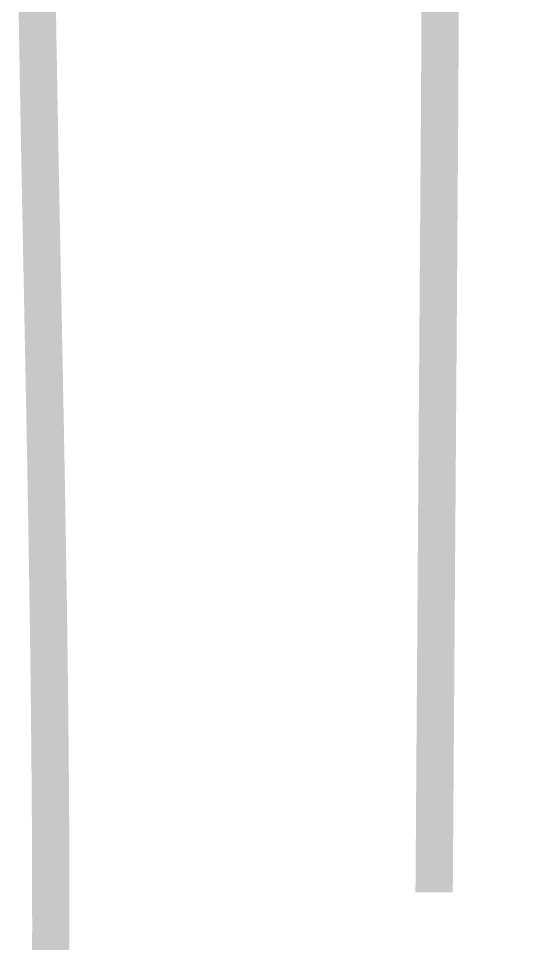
# Model space of a CAD drawing. Header units: inches. Extents: x -300 to 516, y -297 to 231.
# Drawn here: x -23.407 to -21.696, y -166.232 to -163.136 of the extents above; entities that cross this region are included whole.
import ezdxf

# ---------------------------------------------------------------- set-up
doc = ezdxf.new("R2010")
doc.units = ezdxf.units.IN
doc.header["$LTSCALE"] = 24
doc.header["$MEASUREMENT"] = 0
doc.layers.add('EXTERIOR ELEC EQUIP', color=190, linetype='Continuous')

msp = doc.modelspace()

# ---------------------------------------------------------------- linework, layer by layer
at = {"layer": 'EXTERIOR ELEC EQUIP', "const_width": 0.125}
msp.add_lwpolyline([(-21.75863, -156.88459), (-21.77358, -157.04037), (-21.81952, -157.57367), (-21.86105, -158.11872), (-21.89772, -158.67377), (-21.92911, -159.23704), (-21.95476, -159.80678), (-21.97424, -160.38121), (-21.9871, -160.95859), (-21.99342, -161.53848), (-21.99533, -162.12587), (-21.99548, -162.72707), (-21.99651, -163.3484), (-22.01559, -166.06071)], dxfattribs=at)
at = {"layer": 'EXTERIOR ELEC EQUIP', "color": 60, "const_width": 0.125}
msp.add_lwpolyline([(-23.29928, -166.29465), (-23.29928, -166.29304), (-23.29927, -166.29143), (-23.29927, -166.28982), (-23.29926, -166.28821), (-23.29926, -166.2866), (-23.29926, -166.28499), (-23.29925, -166.28338), (-23.29925, -166.28177), (-23.29925, -166.28016), (-23.29924, -166.27856), (-23.29924, -166.27695), (-23.29924, -166.27534), (-23.29924, -166.27373), (-23.29923, -166.27212), (-23.29923, -166.27051), (-23.29923, -166.2689), (-23.29922, -166.26729), (-23.29922, -166.26569), (-23.29922, -166.26408), (-23.29922, -166.26247), (-23.29921, -166.26086), (-23.29921, -166.25925), (-23.29921, -166.25764), (-23.29921, -166.25604), (-23.2992, -166.25443), (-23.2992, -166.25282), (-23.2992, -166.25121), (-23.2992, -166.2496), (-23.29919, -166.24799), (-23.29919, -166.24639), (-23.29919, -166.24478), (-23.29919, -166.24317), (-23.29918, -166.24156), (-23.29918, -166.23995), (-23.29918, -166.23835), (-23.29918, -166.23674), (-23.29918, -166.23513), (-23.29917, -166.23352), (-23.29917, -166.23192), (-23.29917, -166.23031), (-23.29917, -166.2287), (-23.29917, -166.22709), (-23.29917, -166.22549), (-23.29916, -166.22388), (-23.29916, -166.22227), (-23.29916, -166.22066), (-23.29916, -166.21906), (-23.29916, -166.21745), (-23.29916, -166.21584), (-23.29916, -166.21423), (-23.29916, -166.21263), (-23.29915, -166.21102), (-23.29915, -166.20941), (-23.29915, -166.20781), (-23.29915, -166.2062), (-23.29915, -166.20459), (-23.29915, -166.20298), (-23.29915, -166.20138), (-23.29915, -166.19977), (-23.29915, -166.19816), (-23.29915, -166.19656), (-23.29914, -166.19495), (-23.29914, -166.19334), (-23.29914, -166.19174), (-23.29914, -166.19013), (-23.29914, -166.18852), (-23.29914, -166.18692), (-23.29914, -166.18531), (-23.29914, -166.1837), (-23.29914, -166.1821), (-23.29914, -166.18049), (-23.29914, -166.17888), (-23.29914, -166.17728), (-23.29914, -166.17567), (-23.29914, -166.17407), (-23.29914, -166.17246), (-23.29914, -166.17085), (-23.29914, -166.16925), (-23.29914, -166.16764), (-23.29914, -166.16603), (-23.29914, -166.16443), (-23.29914, -166.16282), (-23.29914, -166.16122), (-23.29914, -166.15961), (-23.29914, -166.158), (-23.29914, -166.1564), (-23.29914, -166.15479), (-23.29914, -166.15319), (-23.29914, -166.15158), (-23.29914, -166.14998), (-23.29914, -166.14837), (-23.29914, -166.14676), (-23.29915, -166.14516), (-23.29915, -166.14355), (-23.29915, -166.14195), (-23.29915, -166.14034), (-23.29915, -166.13874), (-23.29915, -166.13713), (-23.29915, -166.13553), (-23.29915, -166.13392), (-23.29915, -166.13232), (-23.29915, -166.13071), (-23.29916, -166.12911), (-23.29916, -166.1275), (-23.29916, -166.1259), (-23.29916, -166.12429), (-23.29916, -166.12269), (-23.29916, -166.12108), (-23.29916, -166.11948), (-23.29916, -166.11787), (-23.29917, -166.11627), (-23.29917, -166.11466), (-23.29917, -166.11306), (-23.29917, -166.11145), (-23.29917, -166.10985), (-23.29917, -166.10824), (-23.29918, -166.10664), (-23.29918, -166.10503), (-23.29918, -166.10343), (-23.29918, -166.10182), (-23.29918, -166.10022), (-23.29919, -166.09862), (-23.29919, -166.09701), (-23.29919, -166.09541), (-23.29919, -166.0938), (-23.29919, -166.0922), (-23.2992, -166.09059), (-23.2992, -166.08899), (-23.2992, -166.08739), (-23.2992, -166.08578), (-23.29921, -166.08418), (-23.29921, -166.08257), (-23.29921, -166.08097), (-23.29921, -166.07937), (-23.29922, -166.07776), (-23.29922, -166.07616), (-23.29922, -166.07455), (-23.29922, -166.07295), (-23.29923, -166.07135), (-23.29923, -166.06974), (-23.29923, -166.06814), (-23.29924, -166.06654), (-23.29924, -166.06493), (-23.29924, -166.06333), (-23.29925, -166.06172), (-23.29925, -166.06012), (-23.29925, -166.05852), (-23.29925, -166.05691), (-23.29926, -166.05531), (-23.29926, -166.05371), (-23.29926, -166.0521), (-23.29927, -166.0505), (-23.29927, -166.0489), (-23.29927, -166.04729), (-23.29928, -166.04569), (-23.29928, -166.04409), (-23.29929, -166.04249), (-23.29929, -166.04088), (-23.29929, -166.03928), (-23.2993, -166.03768), (-23.2993, -166.03607), (-23.2993, -166.03447), (-23.29931, -166.03287), (-23.29931, -166.03127), (-23.29932, -166.02966), (-23.29932, -166.02806), (-23.29932, -166.02646), (-23.29933, -166.02485), (-23.29933, -166.02325), (-23.29934, -166.02165), (-23.29934, -166.02005), (-23.29934, -166.01844), (-23.29935, -166.01684), (-23.29935, -166.01524), (-23.29936, -166.01364), (-23.29936, -166.01203), (-23.29937, -166.01043), (-23.29937, -166.00883), (-23.29938, -166.00723), (-23.29938, -166.00563), (-23.29938, -166.00402), (-23.29939, -166.00242), (-23.29939, -166.00082), (-23.2994, -165.99922), (-23.2994, -165.99762), (-23.29941, -165.99601), (-23.29941, -165.99441), (-23.29942, -165.99281), (-23.29942, -165.99121), (-23.29943, -165.98961), (-23.29943, -165.988), (-23.29944, -165.9864), (-23.29944, -165.9848), (-23.29945, -165.9832), (-23.29945, -165.9816), (-23.29946, -165.98), (-23.29946, -165.9784), (-23.29947, -165.97679), (-23.29947, -165.97519), (-23.29948, -165.97359), (-23.29949, -165.97199), (-23.29949, -165.97039), (-23.2995, -165.96879), (-23.2995, -165.96719), (-23.29951, -165.96558), (-23.29951, -165.96398), (-23.29952, -165.96238), (-23.29953, -165.96078), (-23.29953, -165.95918), (-23.29954, -165.95758), (-23.29954, -165.95598), (-23.29955, -165.95438), (-23.29955, -165.95278), (-23.29956, -165.95118), (-23.29957, -165.94957), (-23.29957, -165.94797), (-23.29958, -165.94637), (-23.29959, -165.94477), (-23.29959, -165.94317), (-23.2996, -165.94157), (-23.2996, -165.93997), (-23.29961, -165.93837), (-23.29962, -165.93677), (-23.29962, -165.93517), (-23.29963, -165.93357), (-23.29964, -165.93197), (-23.29964, -165.93037), (-23.29965, -165.92877), (-23.29966, -165.92717), (-23.29966, -165.92557), (-23.29967, -165.92397), (-23.29968, -165.92237), (-23.29968, -165.92077), (-23.29969, -165.91917), (-23.2997, -165.91757), (-23.2997, -165.91597), (-23.29971, -165.91437), (-23.29972, -165.91277), (-23.29972, -165.91117), (-23.29973, -165.90957), (-23.29974, -165.90797), (-23.29975, -165.90637), (-23.29975, -165.90477), (-23.29976, -165.90317), (-23.29977, -165.90157), (-23.29977, -165.89997), (-23.29978, -165.89837), (-23.29979, -165.89677), (-23.2998, -165.89517), (-23.2998, -165.89357), (-23.29981, -165.89197), (-23.29982, -165.89037), (-23.29983, -165.88877), (-23.29983, -165.88717), (-23.29984, -165.88557), (-23.29985, -165.88397), (-23.29986, -165.88237), (-23.29987, -165.88077), (-23.29987, -165.87917), (-23.29988, -165.87758), (-23.29989, -165.87598), (-23.2999, -165.87438), (-23.29991, -165.87278), (-23.29991, -165.87118), (-23.29992, -165.86958), (-23.29993, -165.86798), (-23.29994, -165.86638), (-23.29995, -165.86478), (-23.29995, -165.86319), (-23.29996, -165.86159), (-23.29997, -165.85999), (-23.29998, -165.85839), (-23.29999, -165.85679), (-23.3, -165.85519), (-23.3, -165.85359), (-23.30001, -165.85199), (-23.30002, -165.8504), (-23.30003, -165.8488), (-23.30004, -165.8472), (-23.30005, -165.8456), (-23.30006, -165.844), (-23.30007, -165.8424), (-23.30007, -165.84081), (-23.30008, -165.83921), (-23.30009, -165.83761), (-23.3001, -165.83601), (-23.30011, -165.83441), (-23.30012, -165.83281), (-23.30013, -165.83122), (-23.30014, -165.82962), (-23.30015, -165.82802), (-23.30015, -165.82642), (-23.30016, -165.82482), (-23.30017, -165.82323), (-23.30018, -165.82163), (-23.30019, -165.82003), (-23.3002, -165.81843), (-23.30021, -165.81684), (-23.30022, -165.81524), (-23.30023, -165.81364), (-23.30024, -165.81204), (-23.30025, -165.81045), (-23.30026, -165.80885), (-23.30027, -165.80725), (-23.30028, -165.80565), (-23.30029, -165.80406), (-23.3003, -165.80246), (-23.30031, -165.80086), (-23.30032, -165.79926), (-23.30033, -165.79767), (-23.30034, -165.79607), (-23.30035, -165.79447), (-23.30036, -165.79287), (-23.30037, -165.79128), (-23.30038, -165.78968), (-23.30039, -165.78808), (-23.3004, -165.78649), (-23.30041, -165.78489), (-23.30042, -165.78329), (-23.30043, -165.78169), (-23.30044, -165.7801), (-23.30045, -165.7785), (-23.30046, -165.7769), (-23.30047, -165.77531), (-23.30048, -165.77371), (-23.30049, -165.77211), (-23.3005, -165.77052), (-23.30051, -165.76892), (-23.30052, -165.76732), (-23.30053, -165.76573), (-23.30054, -165.76413), (-23.30055, -165.76253), (-23.30056, -165.76094), (-23.30057, -165.75934), (-23.30058, -165.75775), (-23.3006, -165.75615), (-23.30061, -165.75455), (-23.30062, -165.75296), (-23.30063, -165.75136), (-23.30064, -165.74976), (-23.30065, -165.74817), (-23.30066, -165.74657), (-23.30067, -165.74498), (-23.30068, -165.74338), (-23.30069, -165.74178), (-23.30071, -165.74019), (-23.30072, -165.73859), (-23.30073, -165.737), (-23.30074, -165.7354), (-23.30075, -165.7338), (-23.30076, -165.73221), (-23.30077, -165.73061), (-23.30079, -165.72902), (-23.3008, -165.72742), (-23.30081, -165.72582), (-23.30082, -165.72423), (-23.30083, -165.72263), (-23.30084, -165.72104), (-23.30086, -165.71944), (-23.30087, -165.71785), (-23.30088, -165.71625), (-23.30089, -165.71466), (-23.3009, -165.71306), (-23.30091, -165.71147), (-23.30093, -165.70987), (-23.30094, -165.70828), (-23.30095, -165.70668), (-23.30096, -165.70508), (-23.30097, -165.70349), (-23.30099, -165.70189), (-23.301, -165.7003), (-23.30101, -165.6987), (-23.30102, -165.69711), (-23.30103, -165.69551), (-23.30105, -165.69392), (-23.30106, -165.69232), (-23.30107, -165.69073), (-23.30108, -165.68913), (-23.3011, -165.68754), (-23.30111, -165.68594), (-23.30112, -165.68435), (-23.30113, -165.68276), (-23.30115, -165.68116), (-23.30116, -165.67957), (-23.30117, -165.67797), (-23.30118, -165.67638), (-23.3012, -165.67478), (-23.30121, -165.67319), (-23.30122, -165.67159), (-23.30124, -165.67), (-23.30125, -165.6684), (-23.30126, -165.66681), (-23.30127, -165.66522), (-23.30129, -165.66362), (-23.3013, -165.66203), (-23.30131, -165.66043), (-23.30133, -165.65884), (-23.30134, -165.65725), (-23.30135, -165.65565), (-23.30137, -165.65406), (-23.30138, -165.65246), (-23.30139, -165.65087), (-23.3014, -165.64927), (-23.30142, -165.64768), (-23.30143, -165.64609), (-23.30144, -165.64449), (-23.30146, -165.6429), (-23.30147, -165.64131), (-23.30149, -165.63971), (-23.3015, -165.63812), (-23.30151, -165.63652), (-23.30153, -165.63493), (-23.30154, -165.63334), (-23.30155, -165.63174), (-23.30157, -165.63015), (-23.30158, -165.62856), (-23.30159, -165.62696), (-23.30161, -165.62537), (-23.30162, -165.62378), (-23.30164, -165.62218), (-23.30165, -165.62059), (-23.30166, -165.619), (-23.30168, -165.6174), (-23.30169, -165.61581), (-23.30171, -165.61422), (-23.30172, -165.61262), (-23.30173, -165.61103), (-23.30175, -165.60944), (-23.30176, -165.60784), (-23.30178, -165.60625), (-23.30179, -165.60466), (-23.3018, -165.60307), (-23.30182, -165.60147), (-23.30183, -165.59988), (-23.30185, -165.59829), (-23.30186, -165.59669), (-23.30188, -165.5951), (-23.30189, -165.59351), (-23.30191, -165.59192), (-23.30192, -165.59032), (-23.30193, -165.58873), (-23.30195, -165.58714), (-23.30196, -165.58555), (-23.30198, -165.58395), (-23.30199, -165.58236), (-23.30201, -165.58077), (-23.30202, -165.57918), (-23.30204, -165.57758), (-23.30205, -165.57599), (-23.30207, -165.5744), (-23.30208, -165.57281), (-23.3021, -165.57121), (-23.30211, -165.56962), (-23.30213, -165.56803), (-23.30214, -165.56644), (-23.30216, -165.56485), (-23.30217, -165.56325), (-23.30219, -165.56166), (-23.3022, -165.56007), (-23.30222, -165.55848), (-23.30223, -165.55689), (-23.30225, -165.55529), (-23.30226, -165.5537), (-23.30228, -165.55211), (-23.30229, -165.55052), (-23.30231, -165.54893), (-23.30233, -165.54733), (-23.30234, -165.54574), (-23.30236, -165.54415), (-23.30237, -165.54256), (-23.30239, -165.54097), (-23.3024, -165.53938), (-23.30242, -165.53778), (-23.30243, -165.53619), (-23.30245, -165.5346), (-23.30247, -165.53301), (-23.30248, -165.53142), (-23.3025, -165.52983), (-23.30251, -165.52824), (-23.30253, -165.52664), (-23.30254, -165.52505), (-23.30256, -165.52346), (-23.30258, -165.52187), (-23.30259, -165.52028), (-23.30261, -165.51869), (-23.30262, -165.5171), (-23.30264, -165.51551), (-23.30266, -165.51392), (-23.30267, -165.51232), (-23.30269, -165.51073), (-23.30271, -165.50914), (-23.30272, -165.50755), (-23.30274, -165.50596), (-23.30275, -165.50437), (-23.30277, -165.50278), (-23.30279, -165.50119), (-23.3028, -165.4996), (-23.30282, -165.49801), (-23.30284, -165.49642), (-23.30285, -165.49483), (-23.30287, -165.49324), (-23.30289, -165.49165), (-23.3029, -165.49005), (-23.30292, -165.48846), (-23.30294, -165.48687), (-23.30295, -165.48528), (-23.30297, -165.48369), (-23.30299, -165.4821), (-23.303, -165.48051), (-23.30302, -165.47892), (-23.30304, -165.47733), (-23.30305, -165.47574), (-23.30307, -165.47415), (-23.30309, -165.47256), (-23.3031, -165.47097), (-23.30312, -165.46938), (-23.30314, -165.46779), (-23.30316, -165.4662), (-23.30317, -165.46461), (-23.30319, -165.46302), (-23.30321, -165.46143), (-23.30322, -165.45984), (-23.30324, -165.45825), (-23.30326, -165.45666), (-23.30328, -165.45507), (-23.30329, -165.45348), (-23.30331, -165.45189), (-23.30333, -165.4503), (-23.30335, -165.44871), (-23.30336, -165.44712), (-23.30338, -165.44553), (-23.3034, -165.44394), (-23.30342, -165.44236), (-23.30343, -165.44077), (-23.30345, -165.43918), (-23.30347, -165.43759), (-23.30349, -165.436), (-23.3035, -165.43441), (-23.30352, -165.43282), (-23.30354, -165.43123), (-23.30356, -165.42964), (-23.30357, -165.42805), (-23.30359, -165.42646), (-23.30361, -165.42487), (-23.30363, -165.42328), (-23.30365, -165.42169), (-23.30366, -165.42011), (-23.30368, -165.41852), (-23.3037, -165.41693), (-23.30372, -165.41534), (-23.30374, -165.41375), (-23.30375, -165.41216), (-23.30377, -165.41057), (-23.30379, -165.40898), (-23.30381, -165.40739), (-23.30383, -165.40581), (-23.30384, -165.40422), (-23.30386, -165.40263), (-23.30388, -165.40104), (-23.3039, -165.39945), (-23.30392, -165.39786), (-23.30394, -165.39627), (-23.30396, -165.39469), (-23.30397, -165.3931), (-23.30399, -165.39151), (-23.30401, -165.38992), (-23.30403, -165.38833), (-23.30405, -165.38674), (-23.30407, -165.38516), (-23.30408, -165.38357), (-23.3041, -165.38198), (-23.30412, -165.38039), (-23.30414, -165.3788), (-23.30416, -165.37721), (-23.30418, -165.37563), (-23.3042, -165.37404), (-23.30422, -165.37245), (-23.30424, -165.37086), (-23.30425, -165.36927), (-23.30427, -165.36769), (-23.30429, -165.3661), (-23.30431, -165.36451), (-23.30433, -165.36292), (-23.30435, -165.36134), (-23.30437, -165.35975), (-23.30439, -165.35816), (-23.30441, -165.35657), (-23.30443, -165.35498), (-23.30444, -165.3534), (-23.30446, -165.35181), (-23.30448, -165.35022), (-23.3045, -165.34863), (-23.30452, -165.34705), (-23.30454, -165.34546), (-23.30456, -165.34387), (-23.30458, -165.34228), (-23.3046, -165.3407), (-23.30462, -165.33911), (-23.30464, -165.33752), (-23.30466, -165.33593), (-23.30468, -165.33435), (-23.3047, -165.33276), (-23.30472, -165.33117), (-23.30474, -165.32959), (-23.30476, -165.328), (-23.30478, -165.32641), (-23.30479, -165.32482), (-23.30481, -165.32324), (-23.30483, -165.32165), (-23.30485, -165.32006), (-23.30487, -165.31848), (-23.30489, -165.31689), (-23.30491, -165.3153), (-23.30493, -165.31372), (-23.30495, -165.31213), (-23.30497, -165.31054), (-23.30499, -165.30896), (-23.30501, -165.30737), (-23.30503, -165.30578), (-23.30505, -165.3042), (-23.30507, -165.30261), (-23.30509, -165.30102), (-23.30511, -165.29944), (-23.30513, -165.29785), (-23.30515, -165.29626), (-23.30517, -165.29468), (-23.30519, -165.29309), (-23.30522, -165.2915), (-23.30524, -165.28992), (-23.30526, -165.28833), (-23.30528, -165.28674), (-23.3053, -165.28516), (-23.30532, -165.28357), (-23.30534, -165.28199), (-23.30536, -165.2804), (-23.30538, -165.27881), (-23.3054, -165.27723), (-23.30542, -165.27564), (-23.30544, -165.27406), (-23.30546, -165.27247), (-23.30548, -165.27088), (-23.3055, -165.2693), (-23.30552, -165.26771), (-23.30554, -165.26613), (-23.30556, -165.26454), (-23.30558, -165.26295), (-23.30561, -165.26137), (-23.30563, -165.25978), (-23.30565, -165.2582), (-23.30567, -165.25661), (-23.30569, -165.25503), (-23.30571, -165.25344), (-23.30573, -165.25185), (-23.30575, -165.25027), (-23.30577, -165.24868), (-23.30579, -165.2471), (-23.30582, -165.24551), (-23.30584, -165.24393), (-23.30586, -165.24234), (-23.30588, -165.24076), (-23.3059, -165.23917), (-23.30592, -165.23759), (-23.30594, -165.236), (-23.30596, -165.23442), (-23.30598, -165.23283), (-23.30601, -165.23125), (-23.30603, -165.22966), (-23.30605, -165.22807), (-23.30607, -165.22649), (-23.30609, -165.2249), (-23.30611, -165.22332), (-23.30613, -165.22173), (-23.30616, -165.22015), (-23.30618, -165.21856), (-23.3062, -165.21698), (-23.30622, -165.2154), (-23.30624, -165.21381), (-23.30626, -165.21223), (-23.30629, -165.21064), (-23.30631, -165.20906), (-23.30633, -165.20747), (-23.30635, -165.20589), (-23.30637, -165.2043), (-23.30639, -165.20272), (-23.30642, -165.20113), (-23.30644, -165.19955), (-23.30646, -165.19796), (-23.30648, -165.19638), (-23.3065, -165.19479), (-23.30652, -165.19321), (-23.30655, -165.19163), (-23.30657, -165.19004), (-23.30659, -165.18846), (-23.30661, -165.18687), (-23.30663, -165.18529), (-23.30666, -165.1837), (-23.30668, -165.18212), (-23.3067, -165.18054), (-23.30672, -165.17895), (-23.30675, -165.17737), (-23.30677, -165.17578), (-23.30679, -165.1742), (-23.30681, -165.17262), (-23.30683, -165.17103), (-23.30686, -165.16945), (-23.30688, -165.16786), (-23.3069, -165.16628), (-23.30692, -165.1647), (-23.30695, -165.16311), (-23.30697, -165.16153), (-23.30699, -165.15995), (-23.30701, -165.15836), (-23.30704, -165.15678), (-23.30706, -165.15519), (-23.30708, -165.15361), (-23.3071, -165.15203), (-23.30713, -165.15044), (-23.30715, -165.14886), (-23.30717, -165.14728), (-23.30719, -165.14569), (-23.30722, -165.14411), (-23.30724, -165.14253), (-23.30726, -165.14094), (-23.30728, -165.13936), (-23.30731, -165.13778), (-23.30733, -165.13619), (-23.30735, -165.13461), (-23.30738, -165.13303), (-23.3074, -165.13144), (-23.30742, -165.12986), (-23.30744, -165.12828), (-23.30747, -165.12669), (-23.30749, -165.12511), (-23.30751, -165.12353), (-23.30754, -165.12194), (-23.30756, -165.12036), (-23.30758, -165.11878), (-23.30761, -165.1172), (-23.30763, -165.11561), (-23.30765, -165.11403), (-23.30767, -165.11245), (-23.3077, -165.11086), (-23.30772, -165.10928), (-23.30774, -165.1077), (-23.30777, -165.10612), (-23.30779, -165.10453), (-23.30781, -165.10295), (-23.30784, -165.10137), (-23.30786, -165.09979), (-23.30788, -165.0982), (-23.30791, -165.09662), (-23.30793, -165.09504), (-23.30795, -165.09346), (-23.30798, -165.09187), (-23.308, -165.09029), (-23.30802, -165.08871), (-23.30805, -165.08713), (-23.30807, -165.08554), (-23.3081, -165.08396), (-23.30812, -165.08238), (-23.30814, -165.0808), (-23.30817, -165.07921), (-23.30819, -165.07763), (-23.30821, -165.07605), (-23.30824, -165.07447), (-23.30826, -165.07289), (-23.30828, -165.0713), (-23.30831, -165.06972), (-23.30833, -165.06814), (-23.30836, -165.06656), (-23.30838, -165.06498), (-23.3084, -165.06339), (-23.30843, -165.06181), (-23.30845, -165.06023), (-23.30848, -165.05865), (-23.3085, -165.05707), (-23.30852, -165.05548), (-23.30855, -165.0539), (-23.30857, -165.05232), (-23.3086, -165.05074), (-23.30862, -165.04916), (-23.30864, -165.04758), (-23.30867, -165.046), (-23.30869, -165.04441), (-23.30872, -165.04283), (-23.30874, -165.04125), (-23.30876, -165.03967), (-23.30879, -165.03809), (-23.30881, -165.03651), (-23.30884, -165.03493), (-23.30886, -165.03334), (-23.30889, -165.03176), (-23.30891, -165.03018), (-23.30893, -165.0286), (-23.30896, -165.02702), (-23.30898, -165.02544), (-23.30901, -165.02386), (-23.30903, -165.02228), (-23.30906, -165.02069), (-23.30908, -165.01911), (-23.30911, -165.01753), (-23.30913, -165.01595), (-23.30915, -165.01437), (-23.30918, -165.01279), (-23.3092, -165.01121), (-23.30923, -165.00963), (-23.30925, -165.00805), (-23.30928, -165.00647), (-23.3093, -165.00489), (-23.30933, -165.0033), (-23.30935, -165.00172), (-23.30938, -165.00014), (-23.3094, -164.99856), (-23.30943, -164.99698), (-23.30945, -164.9954), (-23.30948, -164.99382), (-23.3095, -164.99224), (-23.30952, -164.99066), (-23.30955, -164.98908), (-23.30957, -164.9875), (-23.3096, -164.98592), (-23.30962, -164.98434), (-23.30965, -164.98276), (-23.30967, -164.98118), (-23.3097, -164.9796), (-23.30972, -164.97802), (-23.30975, -164.97644), (-23.30977, -164.97486), (-23.3098, -164.97328), (-23.30982, -164.9717), (-23.30985, -164.97012), (-23.30988, -164.96854), (-23.3099, -164.96696), (-23.30993, -164.96537), (-23.30995, -164.96379), (-23.30998, -164.96221), (-23.31, -164.96064), (-23.31003, -164.95906), (-23.31005, -164.95748), (-23.31008, -164.9559), (-23.3101, -164.95432), (-23.31013, -164.95274), (-23.31015, -164.95116), (-23.31018, -164.94958), (-23.3102, -164.948), (-23.31023, -164.94642), (-23.31025, -164.94484), (-23.31028, -164.94326), (-23.31031, -164.94168), (-23.31033, -164.9401), (-23.31036, -164.93852), (-23.31038, -164.93694), (-23.31041, -164.93536), (-23.31043, -164.93378), (-23.31046, -164.9322), (-23.31048, -164.93062), (-23.31051, -164.92904), (-23.31054, -164.92746), (-23.31056, -164.92588), (-23.31059, -164.9243), (-23.31061, -164.92272), (-23.31064, -164.92115), (-23.31066, -164.91957), (-23.31069, -164.91799), (-23.31072, -164.91641), (-23.31074, -164.91483), (-23.31077, -164.91325), (-23.31079, -164.91167), (-23.31082, -164.91009), (-23.31084, -164.90851), (-23.31087, -164.90693), (-23.3109, -164.90535), (-23.31092, -164.90378), (-23.31095, -164.9022), (-23.31097, -164.90062), (-23.311, -164.89904), (-23.31103, -164.89746), (-23.31105, -164.89588), (-23.31108, -164.8943), (-23.3111, -164.89272), (-23.31113, -164.89115), (-23.31116, -164.88957), (-23.31118, -164.88799), (-23.31121, -164.88641), (-23.31124, -164.88483), (-23.31126, -164.88325), (-23.31129, -164.88167), (-23.31131, -164.8801), (-23.31134, -164.87852), (-23.31137, -164.87694), (-23.31139, -164.87536), (-23.31142, -164.87378), (-23.31145, -164.8722), (-23.31147, -164.87063), (-23.3115, -164.86905), (-23.31152, -164.86747), (-23.31155, -164.86589), (-23.31158, -164.86431), (-23.3116, -164.86273), (-23.31163, -164.86116), (-23.31166, -164.85958), (-23.31168, -164.858), (-23.31171, -164.85642), (-23.31174, -164.85484), (-23.31176, -164.85327), (-23.31179, -164.85169), (-23.31182, -164.85011), (-23.31184, -164.84853), (-23.31187, -164.84695), (-23.3119, -164.84538), (-23.31192, -164.8438), (-23.31195, -164.84222), (-23.31198, -164.84064), (-23.312, -164.83906), (-23.31203, -164.83749), (-23.31206, -164.83591), (-23.31208, -164.83433), (-23.31211, -164.83275), (-23.31214, -164.83118), (-23.31216, -164.8296), (-23.31219, -164.82802), (-23.31222, -164.82644), (-23.31224, -164.82487), (-23.31227, -164.82329), (-23.3123, -164.82171), (-23.31232, -164.82013), (-23.31235, -164.81856), (-23.31238, -164.81698), (-23.3124, -164.8154), (-23.31243, -164.81382), (-23.31246, -164.81225), (-23.31249, -164.81067), (-23.31251, -164.80909), (-23.31254, -164.80752), (-23.31257, -164.80594), (-23.31259, -164.80436), (-23.31262, -164.80278), (-23.31265, -164.80121), (-23.31267, -164.79963), (-23.3127, -164.79805), (-23.31273, -164.79648), (-23.31276, -164.7949), (-23.31278, -164.79332), (-23.31281, -164.79175), (-23.31284, -164.79017), (-23.31286, -164.78859), (-23.31289, -164.78701), (-23.31292, -164.78544), (-23.31295, -164.78386), (-23.31297, -164.78228), (-23.313, -164.78071), (-23.31303, -164.77913), (-23.31306, -164.77755), (-23.31308, -164.77598), (-23.31311, -164.7744), (-23.31314, -164.77282), (-23.31317, -164.77125), (-23.31319, -164.76967), (-23.31322, -164.7681), (-23.31325, -164.76652), (-23.31328, -164.76494), (-23.3133, -164.76337), (-23.31333, -164.76179), (-23.31336, -164.76021), (-23.31339, -164.75864), (-23.31341, -164.75706), (-23.31344, -164.75548), (-23.31347, -164.75391), (-23.3135, -164.75233), (-23.31352, -164.75076), (-23.31355, -164.74918), (-23.31358, -164.7476), (-23.31361, -164.74603), (-23.31363, -164.74445), (-23.31366, -164.74287), (-23.31369, -164.7413), (-23.31372, -164.73972), (-23.31374, -164.73815), (-23.31377, -164.73657), (-23.3138, -164.73499), (-23.31383, -164.73342), (-23.31386, -164.73184), (-23.31388, -164.73027), (-23.31391, -164.72869), (-23.31394, -164.72712), (-23.31397, -164.72554), (-23.31399, -164.72396), (-23.31402, -164.72239), (-23.31405, -164.72081), (-23.31408, -164.71924), (-23.31411, -164.71766), (-23.31413, -164.71609), (-23.31416, -164.71451), (-23.31419, -164.71293), (-23.31422, -164.71136), (-23.31425, -164.70978), (-23.31427, -164.70821), (-23.3143, -164.70663), (-23.31433, -164.70506), (-23.31436, -164.70348), (-23.31439, -164.70191), (-23.31441, -164.70033), (-23.31444, -164.69876), (-23.31447, -164.69718), (-23.3145, -164.69561), (-23.31453, -164.69403), (-23.31456, -164.69246), (-23.31458, -164.69088), (-23.31461, -164.68931), (-23.31464, -164.68773), (-23.31467, -164.68615), (-23.3147, -164.68458), (-23.31472, -164.683), (-23.31475, -164.68143), (-23.31478, -164.67985), (-23.31481, -164.67828), (-23.31484, -164.67671), (-23.31487, -164.67513), (-23.31489, -164.67356), (-23.31492, -164.67198), (-23.31495, -164.67041), (-23.31498, -164.66883), (-23.31501, -164.66726), (-23.31504, -164.66568), (-23.31506, -164.66411), (-23.31509, -164.66253), (-23.31512, -164.66096), (-23.31515, -164.65938), (-23.31518, -164.65781), (-23.31521, -164.65623), (-23.31524, -164.65466), (-23.31526, -164.65308), (-23.31529, -164.65151), (-23.31532, -164.64994), (-23.31535, -164.64836), (-23.31538, -164.64679), (-23.31541, -164.64521), (-23.31543, -164.64364), (-23.31546, -164.64206), (-23.31549, -164.64049), (-23.31552, -164.63891), (-23.31555, -164.63734), (-23.31558, -164.63577), (-23.31561, -164.63419), (-23.31564, -164.63262), (-23.31566, -164.63104), (-23.31569, -164.62947), (-23.31572, -164.6279), (-23.31575, -164.62632), (-23.31578, -164.62475), (-23.31581, -164.62317), (-23.31584, -164.6216), (-23.31587, -164.62003), (-23.31589, -164.61845), (-23.31592, -164.61688), (-23.31595, -164.6153), (-23.31598, -164.61373), (-23.31601, -164.61216), (-23.31604, -164.61058), (-23.31607, -164.60901), (-23.3161, -164.60743), (-23.31612, -164.60586), (-23.31615, -164.60429), (-23.31618, -164.60271), (-23.31621, -164.60114), (-23.31624, -164.59957), (-23.31627, -164.59799), (-23.3163, -164.59642), (-23.31633, -164.59485), (-23.31636, -164.59327), (-23.31639, -164.5917), (-23.31641, -164.59013), (-23.31644, -164.58855), (-23.31647, -164.58698), (-23.3165, -164.58541), (-23.31653, -164.58383), (-23.31656, -164.58226), (-23.31659, -164.58069), (-23.31662, -164.57911), (-23.31665, -164.57754), (-23.31668, -164.57597), (-23.3167, -164.57439), (-23.31673, -164.57282), (-23.31676, -164.57125), (-23.31679, -164.56967), (-23.31682, -164.5681), (-23.31685, -164.56653), (-23.31688, -164.56495), (-23.31691, -164.56338), (-23.31694, -164.56181), (-23.31697, -164.56023), (-23.317, -164.55866), (-23.31703, -164.55709), (-23.31706, -164.55552), (-23.31708, -164.55394), (-23.31711, -164.55237), (-23.31714, -164.5508), (-23.31717, -164.54922), (-23.3172, -164.54765), (-23.31723, -164.54608), (-23.31726, -164.54451), (-23.31729, -164.54293), (-23.31732, -164.54136), (-23.31735, -164.53979), (-23.31738, -164.53822), (-23.31741, -164.53664), (-23.31744, -164.53507), (-23.31747, -164.5335), (-23.3175, -164.53193), (-23.31753, -164.53035), (-23.31755, -164.52878), (-23.31758, -164.52721), (-23.31761, -164.52564), (-23.31764, -164.52406), (-23.31767, -164.52249), (-23.3177, -164.52092), (-23.31773, -164.51935), (-23.31776, -164.51777), (-23.31779, -164.5162), (-23.31782, -164.51463), (-23.31785, -164.51306), (-23.31788, -164.51148), (-23.31791, -164.50991), (-23.31794, -164.50834), (-23.31797, -164.50677), (-23.318, -164.5052), (-23.31803, -164.50362), (-23.31806, -164.50205), (-23.31809, -164.50048), (-23.31812, -164.49891), (-23.31815, -164.49734), (-23.31818, -164.49576), (-23.3182, -164.49419), (-23.31823, -164.49262), (-23.31826, -164.49105), (-23.31829, -164.48948), (-23.31832, -164.48791), (-23.31835, -164.48633), (-23.31838, -164.48476), (-23.31841, -164.48319), (-23.31844, -164.48162), (-23.31847, -164.48005), (-23.3185, -164.47847), (-23.31853, -164.4769), (-23.31856, -164.47533), (-23.31859, -164.47376), (-23.31862, -164.47219), (-23.31865, -164.47062), (-23.31868, -164.46905), (-23.31871, -164.46747), (-23.31874, -164.4659), (-23.31877, -164.46433), (-23.3188, -164.46276), (-23.31883, -164.46119), (-23.31886, -164.45962), (-23.31889, -164.45805), (-23.31892, -164.45647), (-23.31895, -164.4549), (-23.31898, -164.45333), (-23.31901, -164.45176), (-23.31904, -164.45019), (-23.31907, -164.44862), (-23.3191, -164.44705), (-23.31913, -164.44548), (-23.31916, -164.4439), (-23.31919, -164.44233), (-23.31922, -164.44076), (-23.31925, -164.43919), (-23.31928, -164.43762), (-23.31931, -164.43605), (-23.31934, -164.43448), (-23.31937, -164.43291), (-23.3194, -164.43134), (-23.31943, -164.42977), (-23.31946, -164.42819), (-23.31949, -164.42662), (-23.31952, -164.42505), (-23.31955, -164.42348), (-23.31958, -164.42191), (-23.31961, -164.42034), (-23.31964, -164.41877), (-23.31967, -164.4172), (-23.3197, -164.41563), (-23.31973, -164.41406), (-23.31976, -164.41249), (-23.31979, -164.41092), (-23.31982, -164.40935), (-23.31985, -164.40778), (-23.31988, -164.40621), (-23.31991, -164.40463), (-23.31994, -164.40306), (-23.31997, -164.40149), (-23.32, -164.39992), (-23.32003, -164.39835), (-23.32006, -164.39678), (-23.32009, -164.39521), (-23.32012, -164.39364), (-23.32015, -164.39207), (-23.32018, -164.3905), (-23.32021, -164.38893), (-23.32024, -164.38736), (-23.32027, -164.38579), (-23.3203, -164.38422), (-23.32033, -164.38265), (-23.32037, -164.38108), (-23.3204, -164.37951), (-23.32043, -164.37794), (-23.32046, -164.37637), (-23.32049, -164.3748), (-23.32052, -164.37323), (-23.32055, -164.37166), (-23.32058, -164.37009), (-23.32061, -164.36852), (-23.32064, -164.36695), (-23.32067, -164.36538), (-23.3207, -164.36381), (-23.32073, -164.36224), (-23.32076, -164.36067), (-23.32079, -164.3591), (-23.32082, -164.35753), (-23.32085, -164.35596), (-23.32088, -164.35439), (-23.32091, -164.35282), (-23.32094, -164.35125), (-23.32097, -164.34968), (-23.321, -164.34811), (-23.32103, -164.34654), (-23.32106, -164.34497), (-23.32109, -164.3434), (-23.32112, -164.34183), (-23.32116, -164.34027), (-23.32119, -164.3387), (-23.32122, -164.33713), (-23.32125, -164.33556), (-23.32128, -164.33399), (-23.32131, -164.33242), (-23.32134, -164.33085), (-23.32137, -164.32928), (-23.3214, -164.32771), (-23.32143, -164.32614), (-23.32146, -164.32457), (-23.32149, -164.323), (-23.32152, -164.32143), (-23.32155, -164.31986), (-23.32158, -164.31829), (-23.32161, -164.31673), (-23.32164, -164.31516), (-23.32167, -164.31359), (-23.3217, -164.31202), (-23.32174, -164.31045), (-23.32177, -164.30888), (-23.3218, -164.30731), (-23.32183, -164.30574), (-23.32186, -164.30417), (-23.32189, -164.3026), (-23.32192, -164.30104), (-23.32195, -164.29947), (-23.32198, -164.2979), (-23.32201, -164.29633), (-23.32204, -164.29476), (-23.32207, -164.29319), (-23.3221, -164.29162), (-23.32213, -164.29005), (-23.32216, -164.28848), (-23.3222, -164.28692), (-23.32223, -164.28535), (-23.32226, -164.28378), (-23.32229, -164.28221), (-23.32232, -164.28064), (-23.32235, -164.27907), (-23.32238, -164.2775), (-23.32241, -164.27594), (-23.32244, -164.27437), (-23.32247, -164.2728), (-23.3225, -164.27123), (-23.32253, -164.26966), (-23.32256, -164.26809), (-23.32259, -164.26653), (-23.32263, -164.26496), (-23.32266, -164.26339), (-23.32269, -164.26182), (-23.32272, -164.26025), (-23.32275, -164.25868), (-23.32278, -164.25712), (-23.32281, -164.25555), (-23.32284, -164.25398), (-23.32287, -164.25241), (-23.3229, -164.25084), (-23.32293, -164.24927), (-23.32296, -164.24771), (-23.32299, -164.24614), (-23.32303, -164.24457), (-23.32306, -164.243), (-23.32309, -164.24143), (-23.32312, -164.23987), (-23.32315, -164.2383), (-23.32318, -164.23673), (-23.32321, -164.23516), (-23.32324, -164.23359), (-23.32327, -164.23203), (-23.3233, -164.23046), (-23.32333, -164.22889), (-23.32336, -164.22732), (-23.3234, -164.22575), (-23.32343, -164.22419), (-23.32346, -164.22262), (-23.32349, -164.22105), (-23.32352, -164.21948), (-23.32355, -164.21792), (-23.32358, -164.21635), (-23.32361, -164.21478), (-23.32364, -164.21321), (-23.32367, -164.21165), (-23.3237, -164.21008), (-23.32373, -164.20851), (-23.32377, -164.20694), (-23.3238, -164.20538), (-23.32383, -164.20381), (-23.32386, -164.20224), (-23.32389, -164.20067), (-23.32392, -164.19911), (-23.32395, -164.19754), (-23.32398, -164.19597), (-23.32401, -164.1944), (-23.32404, -164.19284), (-23.32407, -164.19127), (-23.32411, -164.1897), (-23.32414, -164.18813), (-23.32417, -164.18657), (-23.3242, -164.185), (-23.32423, -164.18343), (-23.32426, -164.18187), (-23.32429, -164.1803), (-23.32432, -164.17873), (-23.32435, -164.17716), (-23.32438, -164.1756), (-23.32442, -164.17403), (-23.32445, -164.17246), (-23.32448, -164.1709), (-23.32451, -164.16933), (-23.32454, -164.16776), (-23.32457, -164.16619), (-23.3246, -164.16463), (-23.32463, -164.16306), (-23.32466, -164.16149), (-23.32469, -164.15993), (-23.32473, -164.15836), (-23.32476, -164.15679), (-23.32479, -164.15523), (-23.32482, -164.15366), (-23.32485, -164.15209), (-23.32488, -164.15053), (-23.32491, -164.14896), (-23.32494, -164.14739), (-23.32497, -164.14583), (-23.325, -164.14426), (-23.32504, -164.14269), (-23.32507, -164.14113), (-23.3251, -164.13956), (-23.32513, -164.13799), (-23.32516, -164.13643), (-23.32519, -164.13486), (-23.32522, -164.13329), (-23.32525, -164.13173), (-23.32528, -164.13016), (-23.32531, -164.12859), (-23.32535, -164.12703), (-23.32538, -164.12546), (-23.32541, -164.1239), (-23.32544, -164.12233), (-23.32547, -164.12076), (-23.3255, -164.1192), (-23.32553, -164.11763), (-23.32556, -164.11606), (-23.32559, -164.1145), (-23.32562, -164.11293), (-23.32566, -164.11137), (-23.32569, -164.1098), (-23.32572, -164.10823), (-23.32575, -164.10667), (-23.32578, -164.1051), (-23.32581, -164.10354), (-23.32584, -164.10197), (-23.32587, -164.1004), (-23.3259, -164.09884), (-23.32594, -164.09727), (-23.32597, -164.09571), (-23.326, -164.09414), (-23.32603, -164.09257), (-23.32606, -164.09101), (-23.32609, -164.08944), (-23.32612, -164.08788), (-23.32615, -164.08631), (-23.32618, -164.08474), (-23.32622, -164.08318), (-23.32625, -164.08161), (-23.32628, -164.08005), (-23.32631, -164.07848), (-23.32634, -164.07692), (-23.32637, -164.07535), (-23.3264, -164.07378), (-23.32643, -164.07222), (-23.32646, -164.07065), (-23.32649, -164.06909), (-23.32653, -164.06752), (-23.32656, -164.06596), (-23.32659, -164.06439), (-23.32662, -164.06282), (-23.32665, -164.06126), (-23.32668, -164.05969), (-23.32671, -164.05813), (-23.32674, -164.05656), (-23.32677, -164.055), (-23.32681, -164.05343), (-23.32684, -164.05187), (-23.32687, -164.0503), (-23.3269, -164.04874), (-23.32693, -164.04717), (-23.32696, -164.04561), (-23.32699, -164.04404), (-23.32702, -164.04248), (-23.32705, -164.04091), (-23.32709, -164.03934), (-23.32712, -164.03778), (-23.32715, -164.03621), (-23.32718, -164.03465), (-23.32721, -164.03308), (-23.32724, -164.03152), (-23.32727, -164.02995), (-23.3273, -164.02839), (-23.32733, -164.02682), (-23.32737, -164.02526), (-23.3274, -164.02369), (-23.32743, -164.02213), (-23.32746, -164.02056), (-23.32749, -164.019), (-23.32752, -164.01743), (-23.32755, -164.01587), (-23.32758, -164.0143), (-23.32761, -164.01274), (-23.32764, -164.01118), (-23.32768, -164.00961), (-23.32771, -164.00805), (-23.32774, -164.00648), (-23.32777, -164.00492), (-23.3278, -164.00335), (-23.32783, -164.00179), (-23.32786, -164.00022), (-23.32789, -163.99866), (-23.32792, -163.99709), (-23.32796, -163.99553), (-23.32799, -163.99396), (-23.32802, -163.9924), (-23.32805, -163.99083), (-23.32808, -163.98927), (-23.32811, -163.98771), (-23.32814, -163.98614), (-23.32817, -163.98458), (-23.3282, -163.98301), (-23.32824, -163.98145), (-23.32827, -163.97988), (-23.3283, -163.97832), (-23.32833, -163.97675), (-23.32836, -163.97519), (-23.32839, -163.97363), (-23.32842, -163.97206), (-23.32845, -163.9705), (-23.32848, -163.96893), (-23.32851, -163.96737), (-23.32855, -163.9658), (-23.32858, -163.96424), (-23.32861, -163.96268), (-23.32864, -163.96111), (-23.32867, -163.95955), (-23.3287, -163.95798), (-23.32873, -163.95642), (-23.32876, -163.95486), (-23.32879, -163.95329), (-23.32882, -163.95173), (-23.32886, -163.95016), (-23.32889, -163.9486), (-23.32892, -163.94704), (-23.32895, -163.94547), (-23.32898, -163.94391), (-23.32901, -163.94234), (-23.32904, -163.94078), (-23.32907, -163.93922), (-23.3291, -163.93765), (-23.32913, -163.93609), (-23.32917, -163.93452), (-23.3292, -163.93296), (-23.32923, -163.9314), (-23.32926, -163.92983), (-23.32929, -163.92827), (-23.32932, -163.92671), (-23.32935, -163.92514), (-23.32938, -163.92358), (-23.32941, -163.92201), (-23.32944, -163.92045), (-23.32948, -163.91889), (-23.32951, -163.91732), (-23.32954, -163.91576), (-23.32957, -163.9142), (-23.3296, -163.91263), (-23.32963, -163.91107), (-23.32966, -163.90951), (-23.32969, -163.90794), (-23.32972, -163.90638), (-23.32975, -163.90482), (-23.32979, -163.90325), (-23.32982, -163.90169), (-23.32985, -163.90013), (-23.32988, -163.89856), (-23.32991, -163.897), (-23.32994, -163.89544), (-23.32997, -163.89387), (-23.33, -163.89231), (-23.33003, -163.89075), (-23.33006, -163.88918), (-23.33009, -163.88762), (-23.33013, -163.88606), (-23.33016, -163.88449), (-23.33019, -163.88293), (-23.33022, -163.88137), (-23.33025, -163.8798), (-23.33028, -163.87824), (-23.33031, -163.87668), (-23.33034, -163.87512), (-23.33037, -163.87355), (-23.3304, -163.87199), (-23.33043, -163.87043), (-23.33046, -163.86886), (-23.3305, -163.8673), (-23.33053, -163.86574), (-23.33056, -163.86417), (-23.33059, -163.86261), (-23.33062, -163.86105), (-23.33065, -163.85949), (-23.33068, -163.85792), (-23.33071, -163.85636), (-23.33074, -163.8548), (-23.33077, -163.85323), (-23.3308, -163.85167), (-23.33083, -163.85011), (-23.33087, -163.84855), (-23.3309, -163.84698), (-23.33093, -163.84542), (-23.33096, -163.84386), (-23.33099, -163.8423), (-23.33102, -163.84073), (-23.33105, -163.83917), (-23.33108, -163.83761), (-23.33111, -163.83605), (-23.33114, -163.83448), (-23.33117, -163.83292), (-23.3312, -163.83136), (-23.33123, -163.8298), (-23.33127, -163.82823), (-23.3313, -163.82667), (-23.33133, -163.82511), (-23.33136, -163.82355), (-23.33139, -163.82198), (-23.33142, -163.82042), (-23.33145, -163.81886), (-23.33148, -163.8173), (-23.33151, -163.81573), (-23.33154, -163.81417), (-23.33157, -163.81261), (-23.3316, -163.81105), (-23.33163, -163.80948), (-23.33166, -163.80792), (-23.3317, -163.80636), (-23.33173, -163.8048), (-23.33176, -163.80324), (-23.33179, -163.80167), (-23.33182, -163.80011), (-23.33185, -163.79855), (-23.33188, -163.79699), (-23.33191, -163.79543), (-23.33194, -163.79386), (-23.33197, -163.7923), (-23.332, -163.79074), (-23.33203, -163.78918), (-23.33206, -163.78762), (-23.33209, -163.78605), (-23.33212, -163.78449), (-23.33216, -163.78293), (-23.33219, -163.78137), (-23.33222, -163.77981), (-23.33225, -163.77824), (-23.33228, -163.77668), (-23.33231, -163.77512), (-23.33234, -163.77356), (-23.33237, -163.772), (-23.3324, -163.77044), (-23.33243, -163.76887), (-23.33246, -163.76731), (-23.33249, -163.76575), (-23.33252, -163.76419), (-23.33255, -163.76263), (-23.33258, -163.76107), (-23.33261, -163.7595), (-23.33264, -163.75794), (-23.33267, -163.75638), (-23.3327, -163.75482), (-23.33274, -163.75326), (-23.33277, -163.7517), (-23.3328, -163.75013), (-23.33283, -163.74857), (-23.33286, -163.74701), (-23.33289, -163.74545), (-23.33292, -163.74389), (-23.33295, -163.74233), (-23.33298, -163.74077), (-23.33301, -163.7392), (-23.33304, -163.73764), (-23.33307, -163.73608), (-23.3331, -163.73452), (-23.33313, -163.73296), (-23.33316, -163.7314), (-23.33319, -163.72984), (-23.33322, -163.72827), (-23.33325, -163.72671), (-23.33328, -163.72515), (-23.33331, -163.72359), (-23.33334, -163.72203), (-23.33337, -163.72047), (-23.3334, -163.71891), (-23.33343, -163.71735), (-23.33346, -163.71579), (-23.33349, -163.71422), (-23.33353, -163.71266), (-23.33356, -163.7111), (-23.33359, -163.70954), (-23.33362, -163.70798), (-23.33365, -163.70642), (-23.33368, -163.70486), (-23.33371, -163.7033), (-23.33374, -163.70174), (-23.33377, -163.70018), (-23.3338, -163.69861), (-23.33383, -163.69705), (-23.33386, -163.69549), (-23.33389, -163.69393), (-23.33392, -163.69237), (-23.33395, -163.69081), (-23.33398, -163.68925), (-23.33401, -163.68769), (-23.33404, -163.68613), (-23.33407, -163.68457), (-23.3341, -163.68301), (-23.33413, -163.68145), (-23.33416, -163.67989), (-23.33419, -163.67832), (-23.33422, -163.67676), (-23.33425, -163.6752), (-23.33428, -163.67364), (-23.33431, -163.67208), (-23.33434, -163.67052), (-23.33437, -163.66896), (-23.3344, -163.6674), (-23.33443, -163.66584), (-23.33446, -163.66428), (-23.33449, -163.66272), (-23.33452, -163.66116), (-23.33455, -163.6596), (-23.33458, -163.65804), (-23.33461, -163.65648), (-23.33464, -163.65492), (-23.33467, -163.65336), (-23.3347, -163.6518), (-23.33473, -163.65024), (-23.33476, -163.64868), (-23.33479, -163.64711), (-23.33482, -163.64555), (-23.33485, -163.64399), (-23.33488, -163.64243), (-23.33491, -163.64087), (-23.33494, -163.63931), (-23.33497, -163.63775), (-23.335, -163.63619), (-23.33503, -163.63463), (-23.33506, -163.63307), (-23.33509, -163.63151), (-23.33512, -163.62995), (-23.33515, -163.62839), (-23.33518, -163.62683), (-23.33521, -163.62527), (-23.33524, -163.62371), (-23.33527, -163.62215), (-23.3353, -163.62059), (-23.33533, -163.61903), (-23.33536, -163.61747), (-23.33539, -163.61591), (-23.33542, -163.61435), (-23.33545, -163.61279), (-23.33548, -163.61123), (-23.33551, -163.60967), (-23.33554, -163.60811), (-23.33557, -163.60655), (-23.3356, -163.60499), (-23.33563, -163.60343), (-23.33566, -163.60187), (-23.33568, -163.60031), (-23.33571, -163.59875), (-23.33574, -163.59719), (-23.33577, -163.59563), (-23.3358, -163.59407), (-23.33583, -163.59251), (-23.33586, -163.59096), (-23.33589, -163.5894), (-23.33592, -163.58784), (-23.33595, -163.58628), (-23.33598, -163.58472), (-23.33601, -163.58316), (-23.33604, -163.5816), (-23.33607, -163.58004), (-23.3361, -163.57848), (-23.33613, -163.57692), (-23.33616, -163.57536), (-23.33619, -163.5738), (-23.33622, -163.57224), (-23.33625, -163.57068), (-23.33628, -163.56912), (-23.33631, -163.56756), (-23.33634, -163.566), (-23.33636, -163.56444), (-23.33639, -163.56288), (-23.33642, -163.56132), (-23.33645, -163.55977), (-23.33648, -163.55821), (-23.33651, -163.55665), (-23.33654, -163.55509), (-23.33657, -163.55353), (-23.3366, -163.55197), (-23.33663, -163.55041), (-23.33666, -163.54885), (-23.33669, -163.54729), (-23.33672, -163.54573), (-23.33675, -163.54417), (-23.33678, -163.54261), (-23.3368, -163.54105), (-23.33683, -163.5395), (-23.33686, -163.53794), (-23.33689, -163.53638), (-23.33692, -163.53482), (-23.33695, -163.53326), (-23.33698, -163.5317), (-23.33701, -163.53014), (-23.33704, -163.52858), (-23.33707, -163.52702), (-23.3371, -163.52546), (-23.33713, -163.5239), (-23.33716, -163.52235), (-23.33718, -163.52079), (-23.33721, -163.51923), (-23.33724, -163.51767), (-23.33727, -163.51611), (-23.3373, -163.51455), (-23.33733, -163.51299), (-23.33736, -163.51143), (-23.33739, -163.50987), (-23.33742, -163.50832), (-23.33745, -163.50676), (-23.33747, -163.5052), (-23.3375, -163.50364), (-23.33753, -163.50208), (-23.33756, -163.50052), (-23.33759, -163.49896), (-23.33762, -163.49741), (-23.33765, -163.49585), (-23.33768, -163.49429), (-23.33771, -163.49273), (-23.33774, -163.49117), (-23.33776, -163.48961), (-23.33779, -163.48805), (-23.33782, -163.48649), (-23.33785, -163.48494), (-23.33788, -163.48338), (-23.33791, -163.48182), (-23.33794, -163.48026), (-23.33797, -163.4787), (-23.33799, -163.47714), (-23.33802, -163.47559), (-23.33805, -163.47403), (-23.33808, -163.47247), (-23.33811, -163.47091), (-23.33814, -163.46935), (-23.33817, -163.46779), (-23.3382, -163.46623), (-23.33822, -163.46468), (-23.33825, -163.46312), (-23.33828, -163.46156), (-23.33831, -163.46), (-23.33834, -163.45844), (-23.33837, -163.45689), (-23.3384, -163.45533), (-23.33843, -163.45377), (-23.33845, -163.45221), (-23.33848, -163.45065), (-23.33851, -163.44909), (-23.33854, -163.44754), (-23.33857, -163.44598), (-23.3386, -163.44442), (-23.33862, -163.44286), (-23.33865, -163.4413), (-23.33868, -163.43975), (-23.33871, -163.43819), (-23.33874, -163.43663), (-23.33877, -163.43507), (-23.3388, -163.43351), (-23.33882, -163.43196), (-23.33885, -163.4304), (-23.33888, -163.42884), (-23.33891, -163.42728), (-23.33894, -163.42572), (-23.33897, -163.42417), (-23.33899, -163.42261), (-23.33902, -163.42105), (-23.33905, -163.41949), (-23.33908, -163.41793), (-23.33911, -163.41638), (-23.33914, -163.41482), (-23.33916, -163.41326), (-23.33919, -163.4117), (-23.33922, -163.41014), (-23.33925, -163.40859), (-23.33928, -163.40703), (-23.3393, -163.40547), (-23.33933, -163.40391), (-23.33936, -163.40236), (-23.33939, -163.4008), (-23.33942, -163.39924), (-23.33945, -163.39768), (-23.33947, -163.39613), (-23.3395, -163.39457), (-23.33953, -163.39301), (-23.33956, -163.39145), (-23.33959, -163.3899), (-23.33961, -163.38834), (-23.33964, -163.38678), (-23.33967, -163.38522), (-23.3397, -163.38366), (-23.33973, -163.38211), (-23.33975, -163.38055), (-23.33978, -163.37899), (-23.33981, -163.37743), (-23.33984, -163.37588), (-23.33987, -163.37432), (-23.33989, -163.37276), (-23.33992, -163.37121), (-23.33995, -163.36965), (-23.33998, -163.36809), (-23.34, -163.36653), (-23.34003, -163.36498), (-23.34006, -163.36342), (-23.34009, -163.36186), (-23.34012, -163.3603), (-23.34014, -163.35875), (-23.34017, -163.35719), (-23.3402, -163.35563), (-23.34023, -163.35407), (-23.34025, -163.35252), (-23.34028, -163.35096), (-23.34031, -163.3494), (-23.34034, -163.34785), (-23.34036, -163.34629), (-23.34039, -163.34473), (-23.34042, -163.34317), (-23.34045, -163.34162), (-23.34047, -163.34006), (-23.3405, -163.3385), (-23.34053, -163.33695), (-23.34056, -163.33539), (-23.34058, -163.33383), (-23.34061, -163.33228), (-23.34064, -163.33072), (-23.34067, -163.32916), (-23.34069, -163.3276), (-23.34072, -163.32605), (-23.34075, -163.32449), (-23.34078, -163.32293), (-23.3408, -163.32138), (-23.34083, -163.31982), (-23.34086, -163.31826), (-23.34089, -163.31671), (-23.34091, -163.31515), (-23.34094, -163.31359), (-23.34097, -163.31204), (-23.341, -163.31048), (-23.34102, -163.30892), (-23.34105, -163.30736), (-23.34108, -163.30581), (-23.3411, -163.30425), (-23.34113, -163.30269), (-23.34116, -163.30114), (-23.34119, -163.29958), (-23.34121, -163.29802), (-23.34124, -163.29647), (-23.34127, -163.29491), (-23.34129, -163.29335), (-23.34132, -163.2918), (-23.34135, -163.29024), (-23.34137, -163.28868), (-23.3414, -163.28713), (-23.34143, -163.28557), (-23.34146, -163.28401), (-23.34148, -163.28246), (-23.34151, -163.2809), (-23.34154, -163.27935), (-23.34156, -163.27779), (-23.34159, -163.27623), (-23.34162, -163.27468), (-23.34164, -163.27312), (-23.34167, -163.27156), (-23.3417, -163.27001), (-23.34172, -163.26845), (-23.34175, -163.26689), (-23.34178, -163.26534), (-23.3418, -163.26378), (-23.34183, -163.26222), (-23.34186, -163.26067), (-23.34188, -163.25911), (-23.34191, -163.25756), (-23.34194, -163.256), (-23.34196, -163.25444), (-23.34199, -163.25289), (-23.34202, -163.25133), (-23.34204, -163.24977), (-23.34207, -163.24822), (-23.3421, -163.24666), (-23.34212, -163.24511), (-23.34215, -163.24355), (-23.34218, -163.24199), (-23.3422, -163.24044), (-23.34223, -163.23888), (-23.34226, -163.23732), (-23.34228, -163.23577), (-23.34231, -163.23421), (-23.34234, -163.23266), (-23.34236, -163.2311), (-23.34239, -163.22954), (-23.34241, -163.22799), (-23.34244, -163.22643), (-23.34247, -163.22488), (-23.34249, -163.22332), (-23.34252, -163.22176), (-23.34255, -163.22021), (-23.34257, -163.21865), (-23.3426, -163.2171), (-23.34262, -163.21554), (-23.34265, -163.21398), (-23.34268, -163.21243), (-23.3427, -163.21087), (-23.34273, -163.20932), (-23.34276, -163.20776), (-23.34278, -163.2062), (-23.34281, -163.20465), (-23.34283, -163.20309), (-23.34286, -163.20154), (-23.34289, -163.19998), (-23.34291, -163.19843), (-23.34294, -163.19687), (-23.34296, -163.19531), (-23.34299, -163.19376), (-23.34302, -163.1922), (-23.34304, -163.19065), (-23.34307, -163.18909), (-23.34309, -163.18754), (-23.34312, -163.18598), (-23.34314, -163.18442), (-23.34317, -163.18287), (-23.3432, -163.18131), (-23.34322, -163.17976), (-23.34325, -163.1782), (-23.34327, -163.17665), (-23.3433, -163.17509), (-23.34332, -163.17354), (-23.34335, -163.17198), (-23.34338, -163.17042), (-23.3434, -163.16887), (-23.34343, -163.16731), (-23.34345, -163.16576), (-23.34348, -163.1642), (-23.3435, -163.16265), (-23.34353, -163.16109), (-23.34356, -163.15954), (-23.34358, -163.15798), (-23.34361, -163.15642), (-23.34363, -163.15487), (-23.34366, -163.15331), (-23.34368, -163.15176), (-23.34371, -163.1502), (-23.34373, -163.14865), (-23.34376, -163.14709), (-23.34378, -163.14554), (-23.34381, -163.14398), (-23.34383, -163.14243), (-23.34386, -163.14087), (-23.34388, -163.13932), (-23.34391, -163.13776), (-23.34394, -163.13621), (-23.34396, -163.13465), (-23.34399, -163.1331), (-23.34401, -163.13154), (-23.34404, -163.12998), (-23.34406, -163.12843), (-23.34409, -163.12687), (-23.34411, -163.12532), (-23.34414, -163.12376), (-23.34416, -163.12221), (-23.34419, -163.12065), (-23.34421, -163.1191), (-23.34424, -163.11754), (-23.34426, -163.11599), (-23.34429, -163.11443), (-23.34431, -163.11288), (-23.34434, -163.11132), (-23.34436, -163.10977), (-23.34439, -163.10821), (-23.34441, -163.10666), (-23.34444, -163.1051), (-23.34446, -163.10355), (-23.34449, -163.10199), (-23.34451, -163.10044), (-23.34453, -163.09888), (-23.34456, -163.09733), (-23.34458, -163.09577), (-23.34461, -163.09422), (-23.34463, -163.09266), (-23.34466, -163.09111), (-23.34468, -163.08955), (-23.34471, -163.088), (-23.34473, -163.08644), (-23.34476, -163.08489), (-23.34478, -163.08334), (-23.34481, -163.08178), (-23.34483, -163.08023), (-23.34485, -163.07867), (-23.34488, -163.07712), (-23.3449, -163.07556), (-23.34493, -163.07401), (-23.34495, -163.07245)], dxfattribs=at)

doc.saveas('drawing.dxf')
